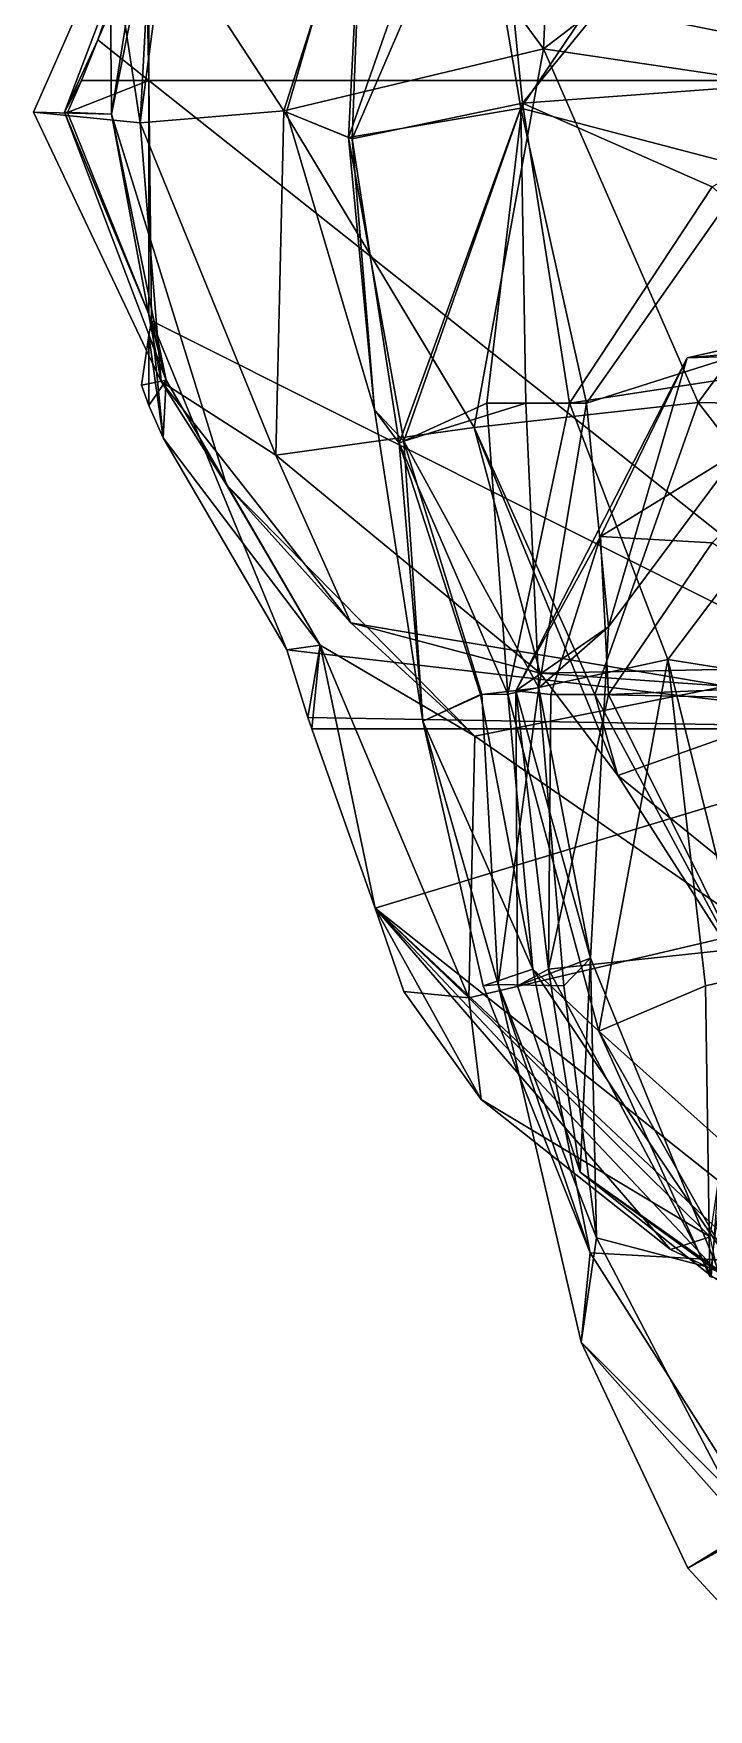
# Model space of a CAD drawing. Extents: x 290034 to 295698, y 4553723 to 4561693.
# Drawn here: x 292612.9 to 292654.2, y 4557900.5 to 4558003 of the extents above; entities that cross this region are included whole.
import ezdxf

# ---------------------------------------------------------------- set-up
doc = ezdxf.new("R2010")
doc.units = 0
doc.layers.add('Au_ppm_Pref_-_0_2', color=7, linetype='CONTINUOUS')

msp = doc.modelspace()

# ---------------------------------------------------------------- linework, layer by layer
at = {"layer": 'Au_ppm_Pref_-_0_2'}
for points in [[(292642.6, 4558039.84, 1907.06), (292670, 4558000.15, 1909.14), (292633.92, 4558032.64, 1907.84)], [(292642.6, 4558039.84, 1907.06), (292670, 4558039.84, 1906.25), (292670, 4558000.15, 1909.14)], [(292633.92, 4558032.64, 1907.84), (292670, 4558000.15, 1909.14), (292631.93, 4558030.37, 1908.07)], [(292670, 4558000.15, 1909.14), (292628.76, 4558026.99, 1908.01), (292631.93, 4558030.37, 1908.07)], [(292670, 4558000.15, 1909.14), (292621.53, 4558015.83, 1907.91), (292628.76, 4558026.99, 1908.01)], [(292619.47, 4557997.55, 1888.84), (292616.62, 4558016.07, 1882.67), (292622.33, 4558019.5, 1888.71)], [(292620.41, 4558015.15, 1894.39), (292619.47, 4557997.55, 1888.84), (292622.33, 4558019.5, 1888.71)], [(292633.93, 4558016.02, 1879.03), (292644.13, 4558002.09, 1879.19), (292644.97, 4558020.37, 1879.85)], [(292644.13, 4558002.09, 1879.19), (292657.35, 4558012.21, 1879.46), (292644.97, 4558020.37, 1879.85)], [(292633.11, 4558014.33, 1853.07), (292632.2, 4557996.66, 1847.53), (292639.54, 4558017.54, 1847.41)], [(292642.76, 4557998.46, 1841.72), (292639.54, 4558017.54, 1847.41), (292632.2, 4557996.66, 1847.53)], [(292654.16, 4558015.37, 1841.81), (292639.54, 4558017.54, 1847.41), (292642.76, 4557998.46, 1841.72)], [(292642.85, 4557998.75, 1864.62), (292632.44, 4557996.57, 1858.61), (292641.08, 4558016.63, 1859.1)], [(292633.11, 4558014.33, 1853.07), (292641.08, 4558016.63, 1859.1), (292632.44, 4557996.57, 1858.61)], [(292641.08, 4558016.63, 1859.1), (292656.15, 4558015.07, 1863.84), (292642.85, 4557998.75, 1864.62)], [(292628.25, 4557998.29, 1882.32), (292633.93, 4558016.02, 1879.03), (292616.62, 4558016.07, 1882.67)], [(292628.25, 4557998.29, 1882.32), (292616.62, 4558016.07, 1882.67), (292619.47, 4557997.55, 1888.84)], [(292620.95, 4558014.36, 1905.85), (292617.71, 4557998.09, 1900.6), (292617.54, 4558016.02, 1900.58)], [(292620.41, 4558015.15, 1894.39), (292617.54, 4558016.02, 1900.58), (292617.71, 4557998.09, 1900.6)], [(292670, 4558000.15, 1909.14), (292620, 4558010.17, 1907.91), (292621.53, 4558015.83, 1907.91)], [(292633.93, 4558016.02, 1879.03), (292628.25, 4557998.29, 1882.32), (292644.13, 4558002.09, 1879.19)], [(292656.87, 4557994.77, 1837.53), (292654.16, 4558015.37, 1841.81), (292642.76, 4557998.46, 1841.72)], [(292656.87, 4557994.77, 1837.53), (292667.06, 4558007.45, 1838.11), (292654.16, 4558015.37, 1841.81)], [(292620.41, 4558015.15, 1894.39), (292617.71, 4557998.09, 1900.6), (292612.94, 4557998.2, 1894.64)], [(292620.41, 4558015.15, 1894.39), (292612.94, 4557998.2, 1894.64), (292619.47, 4557997.55, 1888.84)], [(292620.95, 4558014.36, 1905.85), (292616.88, 4558002.63, 1907.3), (292614.83, 4557998.2, 1906.52)], [(292620.95, 4558014.36, 1905.85), (292614.83, 4557998.2, 1906.52), (292617.71, 4557998.09, 1900.6)], [(292620.95, 4558014.36, 1905.85), (292619.8, 4558009.45, 1907.87), (292616.88, 4558002.63, 1907.3)], [(292632.44, 4557996.57, 1858.61), (292628.42, 4557998.2, 1853.07), (292633.11, 4558014.33, 1853.07)], [(292633.11, 4558014.33, 1853.07), (292628.42, 4557998.2, 1853.07), (292632.2, 4557996.66, 1847.53)], [(292656.15, 4558015.07, 1863.84), (292667.5, 4558000.57, 1865.6), (292642.85, 4557998.75, 1864.62)], [(292667.07, 4557998.68, 1878.32), (292657.35, 4558012.21, 1879.46), (292644.13, 4558002.09, 1879.19)], [(292620, 4558000.15, 1907.97), (292616.88, 4558002.63, 1907.3), (292619.8, 4558009.45, 1907.87)], [(292620, 4558000.15, 1907.97), (292619.8, 4558009.45, 1907.87), (292620, 4558010.17, 1907.91)], [(292670, 4558000.15, 1909.14), (292620, 4558000.15, 1907.97), (292620, 4558010.17, 1907.91)], [(292616.88, 4558002.63, 1907.3), (292615.87, 4558000.15, 1907.21), (292614.83, 4557998.2, 1906.52)], [(292615.87, 4558000.15, 1907.21), (292616.88, 4558002.63, 1907.3), (292620, 4558000.15, 1907.97)], [(292644.13, 4558002.09, 1879.19), (292628.25, 4557998.29, 1882.32), (292639.89, 4557978.9, 1882.15)], [(292653.6, 4557980.45, 1878.29), (292644.13, 4558002.09, 1879.19), (292639.89, 4557978.9, 1882.15)], [(292667.07, 4557998.68, 1878.32), (292644.13, 4558002.09, 1879.19), (292653.6, 4557980.45, 1878.29)], [(292615.87, 4558000.15, 1907.21), (292615.02, 4557998.18, 1907.02), (292614.83, 4557998.2, 1906.52)], [(292620, 4557985.85, 1907.73), (292615.02, 4557998.18, 1907.02), (292620, 4558000.15, 1907.97)], [(292620, 4558000.15, 1907.97), (292615.02, 4557998.18, 1907.02), (292615.87, 4558000.15, 1907.21)], [(292620.16, 4557985.44, 1907.73), (292620, 4557985.85, 1907.73), (292620, 4558000.15, 1907.97)], [(292670, 4557960.47, 1909.73), (292620.16, 4557985.44, 1907.73), (292620, 4558000.15, 1907.97)], [(292620, 4558000.15, 1907.97), (292670, 4558000.15, 1909.14), (292670, 4557960.47, 1909.73)], [(292642.85, 4557998.75, 1864.62), (292667.5, 4558000.57, 1865.6), (292654.46, 4557993.64, 1869.37)], [(292620.75, 4557981.73, 1895.43), (292612.94, 4557998.2, 1894.64), (292617.71, 4557998.09, 1900.6)], [(292620.75, 4557981.73, 1895.43), (292619.47, 4557997.55, 1888.84), (292612.94, 4557998.2, 1894.64)], [(292614.83, 4557998.2, 1906.52), (292615.02, 4557998.18, 1907.02), (292620, 4557985.85, 1907.73)], [(292614.83, 4557998.2, 1906.52), (292620, 4557985.85, 1907.73), (292621.05, 4557981.8, 1906.3)], [(292621.05, 4557981.8, 1906.3), (292617.71, 4557998.09, 1900.6), (292614.83, 4557998.2, 1906.52)], [(292620.75, 4557981.73, 1895.43), (292617.71, 4557998.09, 1900.6), (292624.75, 4557975.4, 1899.6)], [(292624.75, 4557975.4, 1899.6), (292617.71, 4557998.09, 1900.6), (292621.05, 4557981.8, 1906.3)], [(292627.77, 4557977.22, 1888.67), (292628.25, 4557998.29, 1882.32), (292619.47, 4557997.55, 1888.84)], [(292639.89, 4557978.9, 1882.15), (292628.25, 4557998.29, 1882.32), (292627.77, 4557977.22, 1888.67)], [(292632.44, 4557996.57, 1858.61), (292633.8, 4557980, 1853.09), (292628.42, 4557998.2, 1853.07)], [(292628.42, 4557998.2, 1853.07), (292633.8, 4557980, 1853.09), (292632.2, 4557996.66, 1847.53)], [(292642.76, 4557998.46, 1841.72), (292632.2, 4557996.66, 1847.53), (292635.6, 4557978.08, 1846.27)], [(292642.85, 4557998.75, 1864.62), (292635.31, 4557977.96, 1859.95), (292632.44, 4557996.57, 1858.61)], [(292642.85, 4557998.75, 1864.62), (292640.68, 4557980.39, 1864.95), (292635.31, 4557977.96, 1859.95)], [(292635.6, 4557978.08, 1846.27), (292643.06, 4557980.39, 1841.19), (292642.76, 4557998.46, 1841.72)], [(292645.72, 4557980.39, 1869.07), (292640.68, 4557980.39, 1864.95), (292642.85, 4557998.75, 1864.62)], [(292656.87, 4557994.77, 1837.53), (292642.76, 4557998.46, 1841.72), (292646.77, 4557980.39, 1837.56)], [(292642.76, 4557998.46, 1841.72), (292643.06, 4557980.39, 1841.19), (292646.77, 4557980.39, 1837.56)], [(292654.46, 4557993.64, 1869.37), (292645.72, 4557980.39, 1869.07), (292642.85, 4557998.75, 1864.62)], [(292667.07, 4557998.68, 1878.32), (292653.6, 4557980.45, 1878.29), (292679.51, 4557979.93, 1876.7)], [(292620.75, 4557981.73, 1895.43), (292627.77, 4557977.22, 1888.67), (292619.47, 4557997.55, 1888.84)], [(292635.6, 4557978.08, 1846.27), (292632.2, 4557996.66, 1847.53), (292633.8, 4557980, 1853.09)], [(292632.44, 4557996.57, 1858.61), (292635.31, 4557977.96, 1859.95), (292633.8, 4557980, 1853.09)], [(292656.87, 4557994.77, 1837.53), (292646.77, 4557980.39, 1837.56), (292661.89, 4557985.19, 1834.47)], [(292654.46, 4557993.64, 1869.37), (292665.91, 4557983.5, 1871.79), (292645.72, 4557980.39, 1869.07)], [(292620, 4557985.85, 1907.73), (292620.16, 4557985.44, 1907.73), (292621.05, 4557981.8, 1906.3)], [(292652.93, 4557983.18, 1829.44), (292682.5, 4557985.76, 1828.75), (292661.89, 4557985.19, 1834.47)], [(292652.93, 4557983.18, 1829.44), (292666.07, 4557983.58, 1822.88), (292682.5, 4557985.76, 1828.75)], [(292620, 4557984.55, 1907.71), (292620.16, 4557985.44, 1907.73), (292620.86, 4557978.28, 1907.65)], [(292621.05, 4557981.8, 1906.3), (292620.16, 4557985.44, 1907.73), (292620, 4557984.55, 1907.71)], [(292620.16, 4557985.44, 1907.73), (292628.44, 4557965.3, 1907.8), (292620.86, 4557978.28, 1907.65)], [(292670, 4557960.47, 1909.73), (292628.44, 4557965.3, 1907.8), (292620.16, 4557985.44, 1907.73)], [(292661.89, 4557985.19, 1834.47), (292646.77, 4557980.39, 1837.56), (292648.11, 4557966.71, 1835.25)], [(292652.93, 4557983.18, 1829.44), (292661.89, 4557985.19, 1834.47), (292648.11, 4557966.71, 1835.25)], [(292620, 4557980.26, 1907.64), (292619.54, 4557981.51, 1907.57), (292620, 4557984.55, 1907.71)], [(292619.54, 4557981.51, 1907.57), (292621.05, 4557981.8, 1906.3), (292620, 4557984.55, 1907.71)], [(292620, 4557984.55, 1907.71), (292620.86, 4557978.28, 1907.65), (292620, 4557980.26, 1907.64)], [(292652.93, 4557983.18, 1829.44), (292647.63, 4557972.23, 1823.37), (292666.07, 4557983.58, 1822.88)], [(292647.63, 4557972.23, 1823.37), (292654.46, 4557971.86, 1820.27), (292666.07, 4557983.58, 1822.88)], [(292642.44, 4557962.79, 1829.34), (292652.93, 4557983.18, 1829.44), (292648.11, 4557966.71, 1835.25)], [(292647.63, 4557972.23, 1823.37), (292652.93, 4557983.18, 1829.44), (292642.44, 4557962.79, 1829.34)], [(292651.75, 4557964.71, 1871.78), (292645.72, 4557980.39, 1869.07), (292665.91, 4557983.5, 1871.79)], [(292667.8, 4557962.17, 1876.49), (292651.75, 4557964.71, 1871.78), (292665.91, 4557983.5, 1871.79)], [(292620, 4557980.26, 1907.64), (292621.05, 4557981.8, 1906.3), (292619.54, 4557981.51, 1907.57)], [(292621.05, 4557981.8, 1906.3), (292620, 4557980.26, 1907.64), (292620.86, 4557978.28, 1907.65)], [(292624.75, 4557975.4, 1899.6), (292632.36, 4557966.95, 1894.64), (292620.75, 4557981.73, 1895.43)], [(292620.75, 4557981.73, 1895.43), (292632.36, 4557966.95, 1894.64), (292627.77, 4557977.22, 1888.67)], [(292630.48, 4557965.58, 1906.52), (292621.05, 4557981.8, 1906.3), (292620.86, 4557978.28, 1907.65)], [(292624.75, 4557975.4, 1899.6), (292621.05, 4557981.8, 1906.3), (292630.48, 4557965.58, 1906.52)], [(292636.75, 4557960.93, 1853.13), (292635.6, 4557978.08, 1846.27), (292633.8, 4557980, 1853.09)], [(292633.8, 4557980, 1853.09), (292635.31, 4557977.96, 1859.95), (292636.75, 4557960.93, 1853.13)], [(292635.31, 4557977.96, 1859.95), (292640.68, 4557980.39, 1864.95), (292641.96, 4557962.58, 1864.96)], [(292643.86, 4557962.97, 1841.2), (292643.06, 4557980.39, 1841.19), (292635.6, 4557978.08, 1846.27)], [(292639.89, 4557978.9, 1882.15), (292647.28, 4557962.57, 1879.38), (292653.6, 4557980.45, 1878.29)], [(292645.72, 4557980.39, 1869.07), (292641.96, 4557962.58, 1864.96), (292640.68, 4557980.39, 1864.95)], [(292645.72, 4557980.39, 1869.07), (292651.75, 4557964.71, 1871.78), (292641.96, 4557962.58, 1864.96)], [(292643.06, 4557980.39, 1841.19), (292643.86, 4557962.97, 1841.2), (292646.77, 4557980.39, 1837.56)], [(292648.11, 4557966.71, 1835.25), (292646.77, 4557980.39, 1837.56), (292643.86, 4557962.97, 1841.2)], [(292653.6, 4557980.45, 1878.29), (292647.28, 4557962.57, 1879.38), (292667.8, 4557962.17, 1876.49)], [(292679.51, 4557979.93, 1876.7), (292653.6, 4557980.45, 1878.29), (292667.8, 4557962.17, 1876.49)], [(292639.89, 4557978.9, 1882.15), (292627.77, 4557977.22, 1888.67), (292643.94, 4557963.87, 1888.16)], [(292643.94, 4557963.87, 1888.16), (292648.69, 4557957.61, 1883.45), (292639.89, 4557978.9, 1882.15)], [(292648.69, 4557957.61, 1883.45), (292647.28, 4557962.57, 1879.38), (292639.89, 4557978.9, 1882.15)], [(292628.44, 4557965.3, 1907.8), (292630.48, 4557965.58, 1906.52), (292620.86, 4557978.28, 1907.65)], [(292641.96, 4557962.58, 1864.96), (292640.28, 4557962.57, 1859.01), (292635.31, 4557977.96, 1859.95)], [(292640.28, 4557962.57, 1859.01), (292636.75, 4557960.93, 1853.13), (292635.31, 4557977.96, 1859.95)], [(292635.6, 4557978.08, 1846.27), (292636.75, 4557960.93, 1853.13), (292640.36, 4557962.57, 1847.13)], [(292635.6, 4557978.08, 1846.27), (292640.36, 4557962.57, 1847.13), (292643.86, 4557962.97, 1841.2)], [(292632.36, 4557966.95, 1894.64), (292643.94, 4557963.87, 1888.16), (292627.77, 4557977.22, 1888.67)], [(292630.48, 4557965.58, 1906.52), (292639.93, 4557960.02, 1900.4), (292624.75, 4557975.4, 1899.6)], [(292639.93, 4557960.02, 1900.4), (292632.36, 4557966.95, 1894.64), (292624.75, 4557975.4, 1899.6)], [(292642.44, 4557962.79, 1829.34), (292644.59, 4557962.57, 1823.37), (292647.63, 4557972.23, 1823.37)], [(292647.63, 4557972.23, 1823.37), (292644.59, 4557962.57, 1823.37), (292648.12, 4557962.57, 1820.38)], [(292647.63, 4557972.23, 1823.37), (292648.12, 4557962.57, 1820.38), (292654.46, 4557971.86, 1820.27)], [(292667.12, 4557963.36, 1818.77), (292654.46, 4557971.86, 1820.27), (292648.12, 4557962.57, 1820.38)], [(292655.3, 4557963.07, 1895.05), (292632.36, 4557966.95, 1894.64), (292639.93, 4557960.02, 1900.4)], [(292655.3, 4557963.07, 1895.05), (292643.94, 4557963.87, 1888.16), (292632.36, 4557966.95, 1894.64)], [(292648.11, 4557966.71, 1835.25), (292647.02, 4557946.44, 1835.33), (292642.44, 4557962.79, 1829.34)], [(292648.11, 4557966.71, 1835.25), (292643.86, 4557962.97, 1841.2), (292647.02, 4557946.44, 1835.33)], [(292629.73, 4557961.17, 1907.79), (292630.48, 4557965.58, 1906.52), (292628.44, 4557965.3, 1907.8)], [(292670, 4557960.47, 1909.73), (292629.73, 4557961.17, 1907.79), (292628.44, 4557965.3, 1907.8)], [(292629.97, 4557960.47, 1907.79), (292630.48, 4557965.58, 1906.52), (292629.73, 4557961.17, 1907.79)], [(292633.84, 4557949.49, 1907.68), (292630.48, 4557965.58, 1906.52), (292629.97, 4557960.47, 1907.79)], [(292639.58, 4557944.01, 1905.43), (292630.48, 4557965.58, 1906.52), (292633.84, 4557949.49, 1907.68)], [(292639.58, 4557944.01, 1905.43), (292639.93, 4557960.02, 1900.4), (292630.48, 4557965.58, 1906.52)], [(292641.96, 4557962.58, 1864.96), (292651.75, 4557964.71, 1871.78), (292647.53, 4557941.96, 1865.92)], [(292655.3, 4557963.07, 1895.05), (292667.69, 4557964.37, 1887.84), (292643.94, 4557963.87, 1888.16)], [(292648.69, 4557957.61, 1883.45), (292643.94, 4557963.87, 1888.16), (292667.69, 4557964.37, 1887.84)], [(292651.75, 4557964.71, 1871.78), (292654.06, 4557944.75, 1870.89), (292647.53, 4557941.96, 1865.92)], [(292648.69, 4557957.61, 1883.45), (292667.69, 4557964.37, 1887.84), (292666.12, 4557943.47, 1883.47)], [(292654.06, 4557944.75, 1870.89), (292651.75, 4557964.71, 1871.78), (292656.56, 4557945.32, 1876.75)], [(292656.56, 4557945.32, 1876.75), (292651.75, 4557964.71, 1871.78), (292667.8, 4557962.17, 1876.49)], [(292655.3, 4557963.07, 1895.05), (292639.93, 4557960.02, 1900.4), (292657.12, 4557948.12, 1901.13)], [(292667.12, 4557963.36, 1818.77), (292648.12, 4557962.57, 1820.38), (292655.86, 4557946.99, 1818.84)], [(292640.36, 4557962.57, 1847.13), (292636.75, 4557960.93, 1853.13), (292641.36, 4557944.83, 1846.88)], [(292636.75, 4557960.93, 1853.13), (292640.28, 4557962.57, 1859.01), (292643.48, 4557945.77, 1858.89)], [(292643.48, 4557945.77, 1858.89), (292640.28, 4557962.57, 1859.01), (292641.96, 4557962.58, 1864.96)], [(292640.36, 4557962.57, 1847.13), (292641.36, 4557944.83, 1846.88), (292643.86, 4557962.97, 1841.2)], [(292643.86, 4557962.97, 1841.2), (292641.36, 4557944.83, 1846.88), (292645.39, 4557944.75, 1841.19)], [(292641.96, 4557962.58, 1864.96), (292647.53, 4557941.96, 1865.92), (292643.48, 4557945.77, 1858.89)], [(292642.44, 4557962.79, 1829.34), (292647.02, 4557946.44, 1835.33), (292642.54, 4557944.75, 1829.31)], [(292642.44, 4557962.79, 1829.34), (292642.54, 4557944.75, 1829.31), (292644.45, 4557945.75, 1823.68)], [(292642.44, 4557962.79, 1829.34), (292644.45, 4557945.75, 1823.68), (292644.59, 4557962.57, 1823.37)], [(292643.86, 4557962.97, 1841.2), (292645.39, 4557944.75, 1841.19), (292647.02, 4557946.44, 1835.33)], [(292644.59, 4557962.57, 1823.37), (292644.45, 4557945.75, 1823.68), (292648.12, 4557962.57, 1820.38)], [(292644.45, 4557945.75, 1823.68), (292655.86, 4557946.99, 1818.84), (292648.12, 4557962.57, 1820.38)], [(292648.69, 4557957.61, 1883.45), (292656.56, 4557945.32, 1876.75), (292647.28, 4557962.57, 1879.38)], [(292667.8, 4557962.17, 1876.49), (292647.28, 4557962.57, 1879.38), (292656.56, 4557945.32, 1876.75)], [(292670, 4557960.47, 1909.73), (292629.97, 4557960.47, 1907.79), (292629.73, 4557961.17, 1907.79)], [(292629.97, 4557960.47, 1907.79), (292670, 4557960.47, 1909.73), (292633.84, 4557949.49, 1907.68)], [(292670, 4557960.47, 1909.73), (292666.67, 4557923.43, 1908.55), (292633.84, 4557949.49, 1907.68)], [(292643.48, 4557945.77, 1858.89), (292640.45, 4557944.75, 1853.07), (292636.75, 4557960.93, 1853.13)], [(292640.45, 4557944.75, 1853.07), (292641.36, 4557944.83, 1846.88), (292636.75, 4557960.93, 1853.13)], [(292639.58, 4557944.01, 1905.43), (292657.12, 4557948.12, 1901.13), (292639.93, 4557960.02, 1900.4)], [(292656.56, 4557945.32, 1876.75), (292648.69, 4557957.61, 1883.45), (292666.12, 4557943.47, 1883.47)], [(292659.77, 4557925.18, 1908.29), (292654.8, 4557927.24, 1908.12), (292633.84, 4557949.49, 1907.68)], [(292633.84, 4557949.49, 1907.68), (292640.33, 4557937.78, 1907.71), (292635.59, 4557944.39, 1907.65)], [(292633.84, 4557949.49, 1907.68), (292651.91, 4557928.6, 1908.02), (292640.33, 4557937.78, 1907.71)], [(292633.84, 4557949.49, 1907.68), (292654.8, 4557927.24, 1908.12), (292651.91, 4557928.6, 1908.02)], [(292666.67, 4557923.43, 1908.55), (292659.77, 4557925.18, 1908.29), (292633.84, 4557949.49, 1907.68)], [(292635.59, 4557944.39, 1907.65), (292639.58, 4557944.01, 1905.43), (292633.84, 4557949.49, 1907.68)], [(292657.12, 4557948.12, 1901.13), (292639.58, 4557944.01, 1905.43), (292654.33, 4557929.38, 1907)], [(292644.45, 4557945.75, 1823.68), (292654.41, 4557926.97, 1823.35), (292655.86, 4557946.99, 1818.84)], [(292643.48, 4557945.77, 1858.89), (292647, 4557928.39, 1852.37), (292640.45, 4557944.75, 1853.07)], [(292647.02, 4557946.44, 1835.33), (292646.39, 4557933.33, 1829.31), (292642.54, 4557944.75, 1829.31)], [(292644.45, 4557945.75, 1823.68), (292642.54, 4557944.75, 1829.31), (292646.39, 4557933.33, 1829.31)], [(292647.53, 4557941.96, 1865.92), (292655.46, 4557927.93, 1859.24), (292643.48, 4557945.77, 1858.89)], [(292643.48, 4557945.77, 1858.89), (292655.46, 4557927.93, 1859.24), (292647, 4557928.39, 1852.37)], [(292646.39, 4557933.33, 1829.31), (292654.41, 4557926.97, 1823.35), (292644.45, 4557945.75, 1823.68)], [(292645.39, 4557944.75, 1841.19), (292647.38, 4557929.31, 1841.86), (292647.02, 4557946.44, 1835.33)], [(292647.02, 4557946.44, 1835.33), (292654.82, 4557927.35, 1835.21), (292646.39, 4557933.33, 1829.31)], [(292647.02, 4557946.44, 1835.33), (292647.38, 4557929.31, 1841.86), (292654.82, 4557927.35, 1835.21)], [(292640.45, 4557944.75, 1853.07), (292647, 4557928.39, 1852.37), (292641.36, 4557944.83, 1846.88)], [(292647, 4557928.39, 1852.37), (292646.44, 4557922.94, 1847.13), (292641.36, 4557944.83, 1846.88)], [(292646.44, 4557922.94, 1847.13), (292647.38, 4557929.31, 1841.86), (292641.36, 4557944.83, 1846.88)], [(292645.39, 4557944.75, 1841.19), (292641.36, 4557944.83, 1846.88), (292647.38, 4557929.31, 1841.86)], [(292654.06, 4557944.75, 1870.89), (292654.31, 4557926.95, 1871.17), (292647.53, 4557941.96, 1865.92)], [(292656.56, 4557945.32, 1876.75), (292654.31, 4557926.95, 1871.17), (292654.06, 4557944.75, 1870.89)], [(292640.33, 4557937.78, 1907.71), (292639.58, 4557944.01, 1905.43), (292635.59, 4557944.39, 1907.65)], [(292639.58, 4557944.01, 1905.43), (292640.33, 4557937.78, 1907.71), (292654.33, 4557929.38, 1907)], [(292668.09, 4557923.56, 1864.95), (292647.53, 4557941.96, 1865.92), (292654.31, 4557926.95, 1871.17)], [(292647.53, 4557941.96, 1865.92), (292668.09, 4557923.56, 1864.95), (292655.46, 4557927.93, 1859.24)], [(292651.91, 4557928.6, 1908.02), (292654.33, 4557929.38, 1907), (292640.33, 4557937.78, 1907.71)], [(292654.41, 4557926.97, 1823.35), (292646.39, 4557933.33, 1829.31), (292662.07, 4557921.97, 1828.33)], [(292662.07, 4557921.97, 1828.33), (292646.39, 4557933.33, 1829.31), (292654.82, 4557927.35, 1835.21)], [(292646.44, 4557922.94, 1847.13), (292656.82, 4557911.22, 1841.85), (292647.38, 4557929.31, 1841.86)], [(292647.38, 4557929.31, 1841.86), (292656.82, 4557911.22, 1841.85), (292654.82, 4557927.35, 1835.21)], [(292654.33, 4557929.38, 1907), (292651.91, 4557928.6, 1908.02), (292654.8, 4557927.24, 1908.12)], [(292657.49, 4557911.88, 1852.22), (292646.44, 4557922.94, 1847.13), (292647, 4557928.39, 1852.37)], [(292657.49, 4557911.88, 1852.22), (292647, 4557928.39, 1852.37), (292655.46, 4557927.93, 1859.24)], [(292657.49, 4557911.88, 1852.22), (292652.96, 4557909.11, 1847.13), (292646.44, 4557922.94, 1847.13)], [(292656.82, 4557911.22, 1841.85), (292646.44, 4557922.94, 1847.13), (292652.96, 4557909.11, 1847.13)], [(292657.49, 4557911.88, 1852.22), (292660.94, 4557900.45, 1847.13), (292652.96, 4557909.11, 1847.13)], [(292652.96, 4557909.11, 1847.13), (292660.94, 4557900.45, 1847.13), (292656.82, 4557911.22, 1841.85)]]:
    msp.add_3dface(points, dxfattribs=at)

doc.saveas('drawing.dxf')
